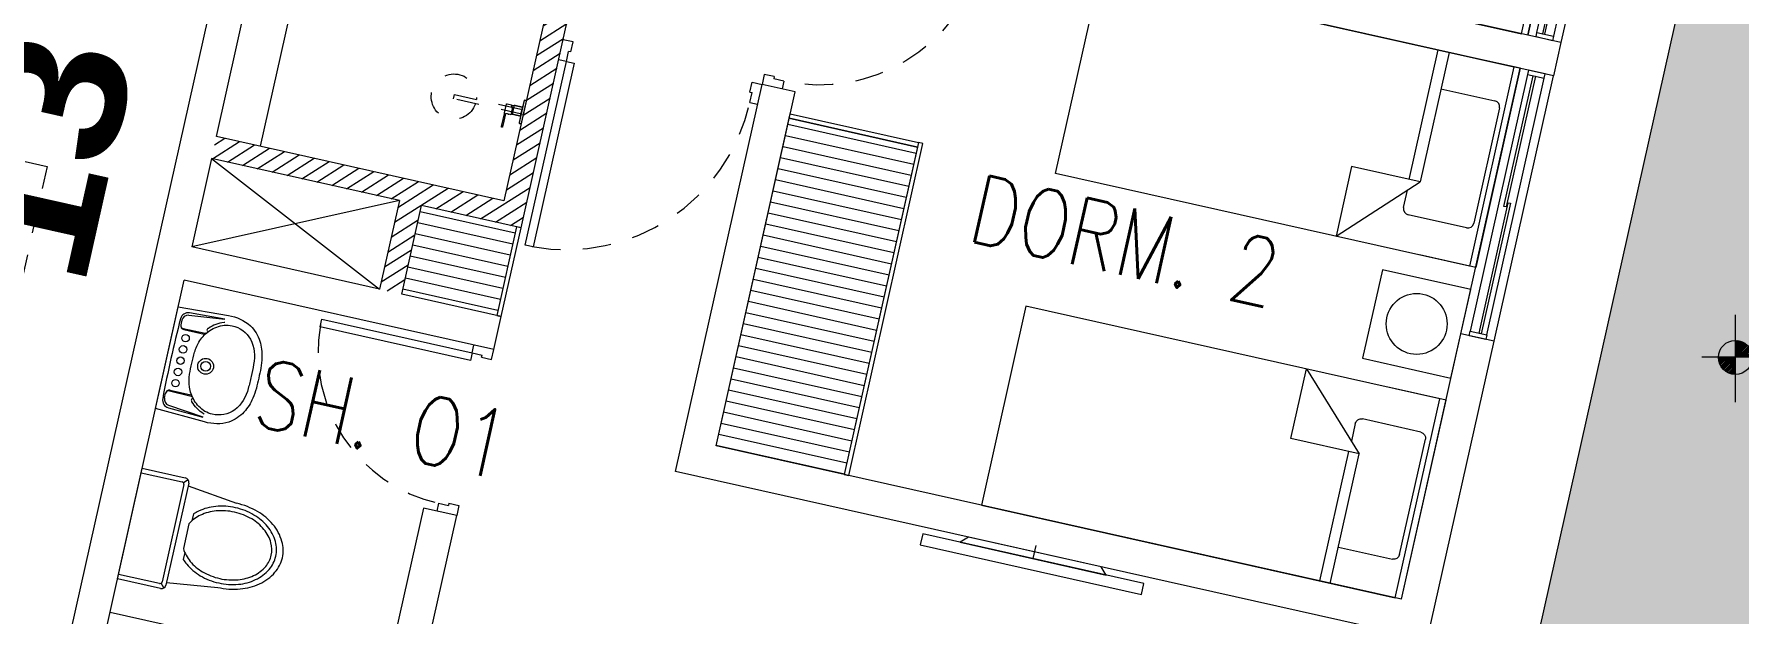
# Model space of a CAD drawing. Header units: millimetres. Extents: x 2471 to 2909, y 1327 to 1568.
# Drawn here: x 2629.57 to 2637.09, y 1492.3 to 1494.86 of the extents above; entities that cross this region are included whole.
import ezdxf
from ezdxf.enums import TextEntityAlignment as Align
from ezdxf.xclip import XClip

# ---------------------------------------------------------------- set-up
doc = ezdxf.new("R2010")
doc.units = ezdxf.units.MM
doc.header["$XCLIPFRAME"] = 2
doc.set_wipeout_variables(frame=1)
for name, pattern in [('ACAD_ISO07W100', [3, 0, -3]), ('HIDDEN', [0.375, 0.25, -0.125]), ('HIDDEN2', [0.1875, 0.125, -0.0625])]:
    doc.linetypes.add(name, pattern=pattern)
doc.layers.get('0').update_dxf_attribs({"color": 251, "lineweight": 9})
for name, color, linetype, lineweight in [('A-ESTRUCTURA-HATCH', 251, 'Continuous', 13), ('A-LINEAS', 251, 'Continuous', 13), ('A-MOBILIARIO', 251, 'Continuous', 13), ('A-MURO BAJO', 251, 'Continuous', 13), ('A-MUROS', 251, 'Continuous', 13), ('A-PROYECCIONES', 251, 'HIDDEN', 13), ('A-SANITARIOS', 251, 'Continuous', 13), ('A_30_DispositivosSanit', 251, 'Continuous', 13), ('A_50_TextoAmbiente', 251, 'Continuous', 13), ('A_50_TextoIndicaciones', 251, 'Continuous', 13), ('A_50_TextoSubtitulos', 251, 'Continuous', 13), ('DLP_MOBILIARIO FIJO', 251, 'Continuous', 13), ('DLP_MURO BAJO', 251, 'Continuous', 13), ('DLP_VERDE', 251, 'Continuous', 13)]:
    doc.layers.add(name, color=color, linetype=linetype, lineweight=lineweight)
doc.styles.add('R100-200', font='romans.shx', dxfattribs={"width": 0.8, "height": 0.3})
doc.styles.add('R140-200', font='ariblk.ttf', dxfattribs={"height": 0.5})
doc.styles.add('R80', font='romans.shx', dxfattribs={"width": 0.8, "oblique": 15, "height": 0.1})
doc.styles.add('R80-200', font='romans.shx', dxfattribs={"width": 0.8, "oblique": 10, "height": 0.2})

# ---------------------------------------------------------------- blocks, each defined once
blk = doc.blocks.new('EST P1')
at = {"layer": 'A-ESTRUCTURA-HATCH'}
h = blk.add_hatch(dxfattribs=at)
h.set_pattern_fill('ANSI31', color=256, scale=0.02)
h.set_pattern_definition([(45, (-226392.07709, -8188203.05961), (-0.04490128060535, 0.04490128060535), [])])
h.paths.add_polyline_path([(-3.61, 5.05), (-3.61, 4.85), (-44.785, 4.85), (-44.785, -0.15), (-46.99, -0.15), (-46.99, -11.15), (-3.61, -11.1501), (-3.61, -11.4001), (-47.24, -11.4001), (-47.24, 0.15), (-45.035, 0.15), (-45.035, 5.05)])
h.paths.add_polyline_path([(5.8757, 4.85), (5.8757, 5.05), (35.53, 5.05), (35.53, 4.85)])
h.paths.add_polyline_path([(47.915, 5.05), (35.58, 5.05), (35.58, 4.85), (47.915, 4.85)])
h.paths.add_polyline_path([(51.865, 4.85), (53.3757, 4.85), (53.3757, 5.05), (51.865, 5.05)])
edge = h.paths.add_edge_path()
edge.add_arc((63.3007, -0.15), 9.7, 360, 540)
edge.add_line((53.6007, -0.15), (53.8007, -0.15))
edge.add_arc((63.3007, -0.15), 9.5, 0.90471, 180, ccw=False)
edge.add_line((72.7995, 0), (70.3507, 0))
edge.add_line((70.3507, 0), (70.3507, -0.1499))
edge.add_line((70.3507, -0.1499), (73.0007, -0.15))
edge = h.paths.add_edge_path()
edge.add_arc((63.3007, -0.15), 3.3, 0.00085, 49.99468)
edge.add_line((65.4221, 2.3777), (65.4222, -0.15))
edge.add_line((65.4222, -0.15), (65.2722, -0.15))
edge.add_line((65.2722, -0.15), (65.2721, 2.4964))
edge.add_arc((63.3007, -0.15), 3.3, 53.31658, 179.99996)
edge.add_line((60.0007, -0.15), (59.8007, -0.15))
edge.add_arc((63.3007, -0.15), 3.5, 2.45736, 179.99993, ccw=False)
edge.add_line((66.7975, 0.0001), (69.4507, 0))
edge.add_line((69.4507, 0), (69.4507, -0.1499))
edge.add_line((69.4507, -0.1499), (66.6007, -0.1499))
h.paths.add_polyline_path([(-3.56, -11.15), (35.53, -11.15), (35.53, -11.4001), (-3.56, -11.4001)])
h.paths.add_polyline_path([(35.58, -11.1501), (71.88, -11.1501), (71.88, -11.4001), (35.58, -11.4)])
blk = doc.blocks.new('A$C47ad906b')
at = {"linetype": 'ACAD_ISO07W100'}
blk.add_blockref('EST P1', (27.0859, 53.6317), dxfattribs=at)
blk = doc.blocks.new('*U843')
for p, q in [((0.01, 0.855), (0.01, 0.9)), ((0.055, 0.855), (0.01, 0.855)), ((0.1, 0.865), (0.055, 0.865)), ((0.055, 0.855), (0.055, 0.865)), ((0.1, 0.865), (0.1, 0.9)), ((0.055, 0.045), (0.01, 0.045)), ((0.01, 0.045), (0.01, 0)), ((0.055, 0.045), (0.055, 0.035)), ((0.1, 0.035), (0.055, 0.035)), ((0.1, 0.035), (0.1, 0))]:
    blk.add_line(p, q)
blk.add_lwpolyline([(0.93, 0.07), (0.93, 0.035), (0.1, 0.035), (0.1, 0.07)], close=True)
at = {"color": 7, "linetype": 'HIDDEN2'}
blk.add_arc((0.0995, 0.0339), 0.8311, 2.23015, 89.96723, dxfattribs=at)
blk = doc.blocks.new('*U828')
for p, q in [((0.01, 0.705), (0.01, 0.75)), ((0.055, 0.705), (0.01, 0.705)), ((0.1, 0.715), (0.055, 0.715)), ((0.055, 0.705), (0.055, 0.715)), ((0.1, 0.715), (0.1, 0.75)), ((0.055, 0.045), (0.01, 0.045)), ((0.01, 0.045), (0.01, 0)), ((0.055, 0.045), (0.055, 0.035)), ((0.1, 0.035), (0.055, 0.035)), ((0.1, 0.035), (0.1, 0))]:
    blk.add_line(p, q)
blk.add_lwpolyline([(0.78, 0.07), (0.78, 0.035), (0.1, 0.035), (0.1, 0.07)], close=True)
at = {"color": 7, "linetype": 'HIDDEN2'}
blk.add_arc((0.0996, 0.0341), 0.6809, 2.23015, 89.96723, dxfattribs=at)
blk = doc.blocks.new('SIFON JET_PLANTA')
blk.add_wipeout([(0, -0.25), (-0.195, -0.25), (-0.1995, -0.2495), (-0.2029, -0.2484), (-0.2029, -0.2484), (-0.2067, -0.2462), (-0.2067, -0.2462), (-0.209, -0.244), (-0.209, -0.244), (-0.2091, -0.2441), (-0.2108, -0.2423), (-0.2108, -0.2423), (-0.2108, -0.2423), (-0.2126, -0.2395), (-0.2126, -0.2395), (-0.2138, -0.2369), (-0.2138, -0.2369), (-0.2147, -0.2335), (-0.215, -0.23), (-0.215, -0.227), (-0.215, -0.2181), (-0.44, -0.19), (-0.4428, -0.19), (-0.4467, -0.1899), (-0.449, -0.1899), (-0.4518, -0.1898), (-0.455, -0.1897), (-0.4568, -0.1896), (-0.4592, -0.1894), (-0.4619, -0.1893), (-0.4639, -0.1891), (-0.4651, -0.189), (-0.4651, -0.189), (-0.4695, -0.1887), (-0.4735, -0.1883), (-0.4761, -0.188), (-0.4785, -0.1877), (-0.4812, -0.1874), (-0.4824, -0.1872), (-0.4862, -0.1867), (-0.4884, -0.1864), (-0.4916, -0.1859), (-0.4936, -0.1856), (-0.495, -0.1854), (-0.4974, -0.1849), (-0.4974, -0.1849), (-0.5022, -0.184), (-0.5066, -0.1832), (-0.5094, -0.1826), (-0.5118, -0.1821), (-0.5151, -0.1813), (-0.5177, -0.1807), (-0.5217, -0.1796), (-0.5238, -0.1791), (-0.5267, -0.1783), (-0.5267, -0.1783), (-0.5296, -0.1775), (-0.5321, -0.1768), (-0.5352, -0.1759), (-0.5385, -0.1749), (-0.5385, -0.1749), (-0.5412, -0.174), (-0.5428, -0.1735), (-0.5449, -0.1728), (-0.5465, -0.1722), (-0.5491, -0.1713), (-0.551, -0.1706), (-0.5543, -0.1693), (-0.5568, -0.1683), (-0.5598, -0.1671), (-0.5614, -0.1664), (-0.5644, -0.1652), (-0.5659, -0.1645), (-0.5675, -0.1637), (-0.5702, -0.1625), (-0.5738, -0.1608), (-0.5759, -0.1598), (-0.5781, -0.1587), (-0.5833, -0.1559), (-0.5871, -0.1538), (-0.5896, -0.1524), (-0.5918, -0.1511), (-0.5936, -0.15), (-0.595, -0.1492), (-0.5964, -0.1483), (-0.5987, -0.1469), (-0.6004, -0.1458), (-0.602, -0.1448), (-0.6039, -0.1435), (-0.6058, -0.1422), (-0.607, -0.1415), (-0.6086, -0.1403), (-0.612, -0.1379), (-0.6142, -0.1363), (-0.6153, -0.1355), (-0.6168, -0.1344), (-0.6179, -0.1335), (-0.6193, -0.1324), (-0.6204, -0.1315), (-0.6215, -0.1307), (-0.6223, -0.13), (-0.6235, -0.1291), (-0.6245, -0.1281), (-0.6245, -0.1281), (-0.6262, -0.1268), (-0.6276, -0.1255), (-0.6288, -0.1244), (-0.6305, -0.123), (-0.6318, -0.1217), (-0.6318, -0.1217), (-0.6335, -0.1201), (-0.6347, -0.119), (-0.6347, -0.119), (-0.6379, -0.1158), (-0.64, -0.1137), (-0.6458, -0.1074), (-0.6494, -0.1032), (-0.6554, -0.0958), (-0.6599, -0.0897), (-0.6623, -0.0862), (-0.6646, -0.0826), (-0.6679, -0.0774), (-0.6706, -0.0727), (-0.6722, -0.0699), (-0.6751, -0.0642), (-0.677, -0.0602), (-0.6779, -0.0581), (-0.6792, -0.0551), (-0.6803, -0.0522), (-0.6814, -0.0492), (-0.6827, -0.0457), (-0.6838, -0.0419), (-0.6855, -0.0361), (-0.6864, -0.0321), (-0.687, -0.0296), (-0.6876, -0.0264), (-0.6881, -0.0232), (-0.6891, -0.0164), (-0.6896, -0.0111), (-0.6899, -0.0065), (-0.69, 0), (-0.6899, 0.0044), (-0.6897, 0.0096), (-0.6893, 0.014), (-0.6887, 0.0194), (-0.6881, 0.0236), (-0.6881, 0.0236), (-0.6872, 0.0284), (-0.6867, 0.031), (-0.6855, 0.0361), (-0.6855, 0.0361), (-0.6838, 0.0421), (-0.6838, 0.0421), (-0.6819, 0.048), (-0.6804, 0.0521), (-0.6793, 0.0547), (-0.6779, 0.0582), (-0.6745, 0.0655), (-0.6745, 0.0655), (-0.6722, 0.0699), (-0.6705, 0.0728), (-0.669, 0.0755), (-0.6672, 0.0785), (-0.665, 0.082), (-0.6634, 0.0845), (-0.6611, 0.088), (-0.657, 0.0936), (-0.657, 0.0936), (-0.6534, 0.0984), (-0.6534, 0.0984), (-0.6503, 0.1023), (-0.6453, 0.108), (-0.6386, 0.1152), (-0.6326, 0.121), (-0.6299, 0.1235), (-0.6251, 0.1276), (-0.6206, 0.1314), (-0.6168, 0.1344), (-0.6106, 0.1389), (-0.6061, 0.142), (-0.6, 0.1461), (-0.5963, 0.1484), (-0.5908, 0.1517), (-0.5862, 0.1543), (-0.5794, 0.158), (-0.5693, 0.1629), (-0.5517, 0.1703), (-0.5465, 0.1722), (-0.5385, 0.1749), (-0.5346, 0.176), (-0.5265, 0.1784), (-0.5216, 0.1797), (-0.5148, 0.1813), (-0.5079, 0.1829), (-0.5016, 0.1842), (-0.4865, 0.1867), (-0.4763, 0.188), (-0.4726, 0.1884), (-0.4636, 0.1892), (-0.4549, 0.1897), (-0.449, 0.1899), (-0.44, 0.19), (-0.4322, 0.191), (-0.215, 0.2181), (-0.215, 0.2234), (-0.215, 0.2278), (-0.2149, 0.2323), (-0.2142, 0.2356), (-0.2129, 0.239), (-0.211, 0.2419), (-0.2091, 0.2441), (-0.2077, 0.2455), (-0.2055, 0.247), (-0.2007, 0.2492), (-0.195, 0.25), (-0.195, 0.25), (-0.1605, 0.25), (-0.0975, 0.25), (-0.0323, 0.25), (0, 0.25)])
for p, q in [((-0.215, -0.23), (-0.215, 0.23)), ((-0.2091, 0.2441), (-0.1921, 0.2271)), ((-0.195, 0.25), (0, 0.25)), ((-0.185, 0.23), (0, 0.23)), ((0, 0.25), (0, -0.25)), ((-0.215, 0.2181), (-0.44, 0.19)), ((-0.195, -0.22), (-0.195, 0.22)), ((-0.265, 0.0718), (-0.265, 0.1028)), ((-0.255, -0.0562), (-0.255, 0.0562)), ((-0.265, -0.1028), (-0.265, -0.0718)), ((-0.215, -0.2181), (-0.44, -0.19)), ((-0.2091, -0.2441), (-0.1921, -0.2271)), ((0, -0.25), (-0.195, -0.25)), ((0, -0.23), (-0.185, -0.23))]:
    blk.add_line(p, q)
for points in [[(-0.44, 0.19, 0.076393), (-0.5385, 0.1749, 0.086437), (-0.6168, 0.1344, 0.105872), (-0.6722, 0.0699, 0.125404), (-0.69, 0, 0.125404), (-0.6722, -0.0699, 0.105872), (-0.6168, -0.1344, 0.086437), (-0.5385, -0.1749, 0.076393), (-0.44, -0.19, 0.076393)], [(-0.265, 0.1028, 0.0362), (-0.2844, 0.1202, 0.08725), (-0.3535, 0.1565, 0.077598), (-0.44, 0.17, 0.077598), (-0.5265, 0.1565, 0.08725), (-0.5956, 0.1202, 0.105601), (-0.6443, 0.0627, 0.12364), (-0.66, 0, 0.12364), (-0.6443, -0.0627, 0.105601), (-0.5956, -0.1202, 0.08725), (-0.5265, -0.1565, 0.077598), (-0.44, -0.17, 0.077598)], [(-0.255, 0.0562, 0.100268), (-0.2967, 0.1044, 0.08725), (-0.3596, 0.1374, 0.077598), (-0.44, 0.15, 0.077598), (-0.5204, 0.1374, 0.08725), (-0.5833, 0.1044, 0.105601), (-0.6266, 0.0532, 0.12364), (-0.64, 0, 0.12364), (-0.6266, -0.0532, 0.105601), (-0.5833, -0.1044, 0.08725), (-0.5204, -0.1374, 0.077598), (-0.44, -0.15, 0.077598)], [(-0.44, -0.15, 0.077598), (-0.3596, -0.1374, 0.08725), (-0.2967, -0.1044, 0.100268), (-0.255, -0.0562, 0.12364)], [(-0.44, -0.17, 0.077598), (-0.3535, -0.1565, 0.08725), (-0.2844, -0.1202, 0.0362), (-0.265, -0.1028, 0.12364)]]:
    blk.add_lwpolyline(points, format="xyb")
for centre, radius, start, end in [((-0.195, 0.23), 0.02, 90, 180), ((-0.185, 0.22), 0.01, 90, 180), ((-0.185, -0.22), 0.01, 180, 270), ((-0.195, -0.23), 0.02, 180, 270)]:
    blk.add_arc(centre, radius, start, end)
blk = doc.blocks.new('BOWL-ITALGRIF_VARADERO_01')
for p, q in [((-0.2032, -0.1971), (-0.2208, -0.038)), ((0.2032, -0.1971), (0.2208, -0.038)), ((-0.1404, -0.2077), (-0.1424, -0.1083)), ((-0.1375, -0.205), (-0.1375, -0.1117)), ((0.1375, -0.205), (0.1375, -0.1117)), ((0.1404, -0.2077), (0.1424, -0.1083)), ((-0.1753, -0.222), (-0.1544, -0.222)), ((0.1753, -0.222), (0.1544, -0.222))]:
    blk.add_line(p, q)
for points in [[(-0.0917, 0.1589, -0.02989), (-0.0456, 0.1646, -0.007822), (0.0456, 0.1646, -0.02989), (0.0918, 0.1589, -0.091737), (0.1601, 0.1343, -0.112496), (0.2175, 0.0792, -0.147885), (0.2402, -0.0257), (0.23, -0.25), (-0.23, -0.25), (-0.2402, -0.0257, -0.147885), (-0.2175, 0.0792, -0.112496), (-0.1601, 0.1343, -0.091737)], [(-0.0496, -0.1363, -0.062677), (-0.1048, -0.1249, -0.110639), (-0.1576, -0.091, -0.120976), (-0.195, -0.0344, -0.061198), (-0.2, 0, -0.21707), (-0.1593, 0.092, -0.174983), (-0.0545, 0.1298, -0.010618), (0, 0.131, -0.010618), (0.0545, 0.1298, -0.174983), (0.1593, 0.092, -0.21707), (0.2, 0, -0.061198), (0.195, -0.0344, -0.120976), (0.1576, -0.091, -0.110639), (0.1048, -0.1249, -0.062677), (0.0496, -0.1363, -0.017583), (0, -0.138, -0.017583)]]:
    blk.add_lwpolyline(points, format="xyb", close=True)
for points in [[(-0.2216, -0.0381), (-0.2145, -0.1954, 0.390823), (-0.1807, -0.2288, 0.017524), (0.1807, -0.2288, 0.390823), (0.2145, -0.1954), (0.2216, -0.0381)], [(-0.2072, -0.035, 0.005), (-0.2064, -0.038, 0.121292), (-0.166, -0.0996, 0.007977), (-0.1624, -0.1031)], [(0.2072, -0.035, -0.005), (0.2064, -0.038, -0.121292), (0.166, -0.0996, -0.007977), (0.1624, -0.1031)]]:
    blk.add_lwpolyline(points, format="xyb")
for centre, radius in [((0, -0.075), 0.035), ((0, -0.075), 0.0215), ((-0.1015, -0.1885), 0.0165), ((-0.051, -0.1885), 0.0165), ((0, -0.1885), 0.0165), ((0.051, -0.1885), 0.0165), ((0.1015, -0.1885), 0.0165)]:
    blk.add_circle(centre, radius)
for centre, radius, start, end in [((-0.1583, -0.0987), 0.006, 226.64309, 46.64309), ((-0.1404, -0.1083), 0.002, 54.36186, 181.13739), ((-0.1355, -0.1117), 0.002, 56.71088, 180), ((0.1048, -0.1249), 9.094947017729287e-16, 0, 217.6714), ((0.1355, -0.1117), 0.002, 0, 123.28912), ((0.1404, -0.1083), 0.002, 358.86261, 125.63814), ((0.1583, -0.0987), 0.006, 133.35691, 313.35691), ((-0.1753, -0.194), 0.028, 186.31112, 270), ((-0.1545, -0.205), 0.017, 270, 0), ((-0.1544, -0.208), 0.014, 270, 1.13739), ((0.1545, -0.205), 0.017, 180, 270), ((0.1544, -0.208), 0.014, 178.86261, 270), ((0.1753, -0.194), 0.028, 270, 353.68888)]:
    blk.add_arc(centre, radius, start, end)
blk = doc.blocks.new('ducha marsano')
at = {"linetype": 'HIDDEN2', "ltscale": 0.5, "extrusion": (-4.9425e-10, -7.91123e-10, -1)}
for p, q in [((-0.01, 0), (0.01, 0)), ((0.01, 0), (0.01, -0.3155)), ((-0.0205, -0.08), (-0.0205, -0.0601)), ((-0.0155, -0.058), (-0.0157, -0.058)), ((-0.01, -0.3155), (-0.01, 0)), ((0.0225, -0.0515), (-0.0001, -0.0515)), ((0.0225, -0.0515), (0.0225, -0.0627)), ((0.0225, -0.0682), (0.0225, -0.077)), ((0.021, -0.0815), (-0.019, -0.0815)), ((0.025, -0.0815), (0.021, -0.0815)), ((0.0225, -0.077), (0.025, -0.077)), ((0.025, -0.077), (0.0771, -0.077)), ((0.0771, -0.0815), (0.025, -0.0815)), ((0.0771, -0.077), (0.0816, -0.077)), ((0.0816, -0.0815), (0.0771, -0.0815)), ((0.0816, -0.077), (0.082, -0.077)), ((0.082, -0.0815), (0.0816, -0.0815)), ((0.082, -0.077), (0.084, -0.077)), ((0.084, -0.0815), (0.082, -0.0815)), ((0.0855, -0.0785), (0.0855, -0.08)), ((0.01, -0.3155), (-0.01, -0.3155))]:
    blk.add_line(p, q, dxfattribs=at)
for centre, radius, start, end in [((-0.0004, -0.0462), 0.02, 323.95812, 354.92979), ((0.0004, -0.0462), 0.02, 185.07021, 195.2705), ((0.019, -0.08), 0.0015, 270, 360), ((-0.084, -0.0785), 0.0015, 90, 180), ((-0.084, -0.08), 0.0015, 180, 270), ((0, -0.3155), 0.1, 95.73917, 84.26083)]:
    blk.add_arc(centre, radius, start, end, dxfattribs=at)
at = {"linetype": 'HIDDEN2', "ltscale": 0.5, "extrusion": (-4.94252e-10, -7.91124e-10, -1)}
blk.add_ellipse((0, -0.0515), major_axis=(-0.0225, -0.0095), ratio=0.001448, start_param=0.425436, end_param=1.567366, dxfattribs=at)
at = {"linetype": 'HIDDEN2', "ltscale": 0.5}
for points, degree in [([(-0.0305, 0), (0, 0), (0.0305, 0)], 2), ([(0.0305, 0), (0.0415, 0), (0.0525, 0)], 2), ([(0.0525, 0), (0.0525, -0.0038), (0.0525, -0.0075)], 2), ([(-0.0525, 0), (-0.0525, -0.0038), (-0.0525, -0.0075)], 2), ([(-0.0525, 0), (-0.0415, 0), (-0.0305, 0)], 2), ([(-0.0525, -0.0075), (-0.0525, -0.0075), (-0.0525, -0.0075)], 2), ([(0.0305, -0.008), (0, -0.008), (-0.0305, -0.008)], 2), ([(-0.0215, -0.008), (-0.0215, -0.0093), (-0.0215, -0.0105)], 2), ([(-0.021, -0.011), (-0.007, -0.011), (0.007, -0.011), (0.021, -0.011)], 3), ([(-0.02, -0.011), (-0.02, -0.0294), (-0.02, -0.0477)], 2), ([(-0.0197, -0.048), (0, -0.048), (0.0197, -0.048)], 2), ([(0.02, -0.011), (0.02, -0.0294), (0.02, -0.0477)], 2), ([(0.0215, -0.008), (0.0215, -0.0093), (0.0215, -0.0105)], 2)]:
    blk.add_open_spline(points, degree=degree, dxfattribs=at)
for points, weights in [([(-0.0525, -0.0075), (-0.0525, -0.0075), (-0.0525, -0.0075)], [1, 0.990847086912, 0.982266230892]), ([(-0.052, -0.008), (-0.0525, -0.008), (-0.0525, -0.0075)], [1, 0.707106781193, 1]), ([(-0.0215, -0.0105), (-0.0215, -0.011), (-0.021, -0.011)], [1, 0.70710678154, 1]), ([(-0.02, -0.0477), (-0.02, -0.048), (-0.0197, -0.048)], [1, 0.707106780138, 1]), ([(0.02, -0.0477), (0.02, -0.048), (0.0197, -0.048)], [1, 0.707106779703, 1]), ([(0.0211, -0.011), (0.0211, -0.011), (0.021, -0.011)], [1, 0.992411795776, 1]), ([(0.052, -0.008), (0.0521, -0.008), (0.0521, -0.008)], [1, 0.992411795771, 1])]:
    blk.add_rational_spline(points, weights, degree=2, dxfattribs=at)
for points, knots in [([(-0.0305, -0.008), (-0.0332, -0.008), (-0.0374, -0.008), (-0.0424, -0.008), (-0.0458, -0.008), (-0.0486, -0.008), (-0.0512, -0.008), (-0.052, -0.008), (-0.052, -0.008)], [0, 0, 0, 0, 8.104572, 12.495263, 16.885954, 21.276645, 25.667336, 33.771908, 33.771908, 33.771908, 33.771908]), ([(0.0225, -0.0682), (0.0225, -0.0682), (0.0225, -0.0682), (0.0225, -0.0679), (0.0224, -0.0677), (0.0224, -0.0672), (0.0224, -0.0669), (0.0223, -0.0662), (0.0223, -0.0658), (0.0223, -0.0652), (0.0223, -0.0648), (0.0224, -0.0641), (0.0224, -0.0638), (0.0224, -0.0633), (0.0225, -0.0631), (0.0225, -0.0628), (0.0225, -0.0627), (0.0225, -0.0627)], [0.4148436, 0.4148436, 0.4148436, 0.4148436, 0.5185541, 0.5185541, 0.6222645, 0.6222645, 0.7259759, 0.7259759, 0.8296873, 0.8296873, 0.9333987, 0.9333987, 1.03711, 1.03711, 1.1408205, 1.1408205, 1.2445309, 1.2445309, 1.2445309, 1.2445309]), ([(0.052, -0.008), (0.052, -0.008), (0.0512, -0.008), (0.0486, -0.008), (0.0458, -0.008), (0.0424, -0.008), (0.0374, -0.008), (0.0332, -0.008), (0.0305, -0.008)], [0, 0, 0, 0, 8.104572, 12.495263, 16.885954, 21.276645, 25.667336, 33.771908, 33.771908, 33.771908, 33.771908])]:
    blk.add_open_spline(points, degree=3, knots=knots, dxfattribs=at)
for points, weights, degree, knots in [([(0.0211, -0.011), (0.0211, -0.011), (0.0211, -0.011), (0.0211, -0.011), (0.0214, -0.0109), (0.0215, -0.0107), (0.0215, -0.0105)], [0.918641037743, 0.918640949346, 0.918640860949, 0.918640772552, 0.789223156395, 0.789223156395, 0.918640772552], 3, [0.1238988, 0.1238988, 0.1238988, 0.1238988, 0.1238993, 0.1238993, 0.1238993, 0.78603, 0.78603, 0.78603, 0.78603]), ([(0.0521, -0.008), (0.0521, -0.008), (0.0521, -0.008), (0.0525, -0.0079), (0.0525, -0.0075)], [0.918641037749, 0.918640905153, 0.918640772558, 0.724517853988, 0.918640772558], 2, [0.1238988, 0.1238988, 0.1238988, 0.1238993, 0.1238993, 0.7860311, 0.7860311, 0.7860311])]:
    blk.add_rational_spline(points, weights, degree=degree, knots=knots, dxfattribs=at)
blk = doc.blocks.new('1 PLAZA')
for p, q in [((-0.45, 0), (0.45, 0)), ((-0.45, 0), (-0.45, -0.2551)), ((0.45, 0), (0.45, -0.2551)), ((-0.2592, -0.0513), (0.2619, -0.0513)), ((-0.2859, -0.3221), (-0.2859, -0.0781)), ((0.2887, -0.0781), (0.2887, -0.3415)), ((-0.45, -0.3221), (0.1356, -0.3221)), ((0.1356, -0.371), (-0.45, -0.371)), ((0.45, -0.6318), (0.1356, -0.3221)), ((0.1356, -0.3221), (0.1356, -0.6318)), ((0.2619, -0.3683), (0.1825, -0.3683)), ((0.1356, -0.6318), (0.45, -0.6318))]:
    blk.add_line(p, q)
blk.add_lwpolyline([(-0.45, -1.9), (-0.45, -0.0287), (0.45, -0.0287), (0.45, -1.9)], close=True)
for centre, start, end in [((-0.2592, -0.0781), 90, 180), ((0.2619, -0.0781), 0, 90), ((0.2619, -0.3415), 270, 0)]:
    blk.add_arc(centre, 0.0267, start, end)
blk = doc.blocks.new('VELADOR')
blk.add_lwpolyline([(0, 0.4), (0, 0), (0.4, 0), (0.4, 0.4)], close=True)
blk.add_circle((0.2, 0.2), 0.1344)
blk = doc.blocks.new('A$C4BFA03A9')
for points in [[(0.06, -0.5), (0.11, -0.5), (0.11, 0.5), (0.06, 0.5)], [(0.03, -0.3), (0.06, -0.33), (0.06, 0.33), (0.03, 0.3)]]:
    blk.add_lwpolyline(points, close=True)
at = {"layer": 'A-PROYECCIONES', "ltscale": 0.15}
blk.add_line((0.06, 0), (0, 0), dxfattribs=at)
blk = doc.blocks.new('*U844')
for p, q in [((0.01, 0.755), (0.01, 0.8)), ((0.055, 0.755), (0.01, 0.755)), ((0.1, 0.765), (0.055, 0.765)), ((0.055, 0.755), (0.055, 0.765)), ((0.1, 0.765), (0.1, 0.8)), ((0.055, 0.045), (0.01, 0.045)), ((0.01, 0.045), (0.01, 0)), ((0.055, 0.045), (0.055, 0.035)), ((0.1, 0.035), (0.055, 0.035)), ((0.1, 0.035), (0.1, 0))]:
    blk.add_line(p, q)
blk.add_lwpolyline([(0.83, 0.07), (0.83, 0.035), (0.1, 0.035), (0.1, 0.07)], close=True)
at = {"color": 7, "linetype": 'HIDDEN2'}
blk.add_arc((0.0996, 0.034), 0.731, 2.23015, 89.96723, dxfattribs=at)
blk = doc.blocks.new('VP.120')
at = {"layer": 'A-MURO BAJO'}
for p, q in [((0, 0), (1.2, 0)), ((0, -0.15), (1.2, -0.15))]:
    blk.add_line(p, q, dxfattribs=at)
at = {"layer": 'DLP_MOBILIARIO FIJO', "color": 251}
for p, q in [((0.02, -0.0375), (1.18, -0.0375)), ((1.18, -0.1125), (0.02, -0.1125))]:
    blk.add_line(p, q, dxfattribs=at)
at = {"layer": 'DLP_MOBILIARIO FIJO', "color": 6}
for points in [[(0, -0.1125), (0.02, -0.1125), (0.02, -0.0375), (0, -0.0375)], [(1.2, -0.1125), (1.18, -0.1125), (1.18, -0.0375), (1.2, -0.0375)]]:
    blk.add_lwpolyline(points, close=True, dxfattribs=at)
at = {"layer": 'DLP_MOBILIARIO FIJO', "elevation": 0}
for points in [[(0.61, -0.0625), (0.02, -0.0625), (0.02, -0.0725), (0.61, -0.0725)], [(0.59, -0.0875), (1.18, -0.0875), (1.18, -0.0775), (0.59, -0.0775)]]:
    blk.add_lwpolyline(points, close=True, dxfattribs=at)
blk = doc.blocks.new('TF_P1')
h = blk.add_hatch()
h.set_pattern_fill('ANSI31', color=8, scale=0.015, angle=90)
h.set_pattern_definition([(135, (-3e-09, -24.999965), (-0.03367596, -0.03367596), [])])
h.paths.add_polyline_path([(4.8, 4.05), (4.7, 4.05), (4.7, 3.25), (4.65, 3.25), (4.65, 3.15), (4.8, 3.15)])
h.paths.add_polyline_path([(4.45, 3.25), (4.35, 3.25), (4.35, 4.05), (4.25, 4.05), (4.25, 3.15), (4.45, 3.15)])
h.paths.add_polyline_path([(4.45, 5.1), (4.25, 5.1), (4.25, 4.2), (4.35, 4.2), (4.35, 5), (4.45, 5)])
h.paths.add_polyline_path([(4.8, 5.1), (4.65, 5.1), (4.65, 5), (4.7, 5), (4.7, 4.2), (4.8, 4.2)])
h.paths.add_polyline_path([(45.35, 5), (45.4, 5), (45.4, 5.1), (45.25, 5.1), (45.25, 4.2), (45.35, 4.2)])
h.paths.add_polyline_path([(45.35, 4.05), (45.25, 4.05), (45.25, 3.15), (45.4, 3.15), (45.4, 3.25), (45.35, 3.25)])
h.paths.add_polyline_path([(45.8, 4.05), (45.7, 4.05), (45.7, 3.25), (45.6, 3.25), (45.6, 3.15), (45.8, 3.15)])
h.paths.add_polyline_path([(45.8, 5.1), (45.6, 5.1), (45.6, 5), (45.7, 5), (45.7, 4.2), (45.8, 4.2)])
h.paths.add_polyline_path([(30.85, 6.175), (32.5, 6.175), (32.5, 6.275), (30.75, 6.275), (30.75, 6.255), (30.75, 5.825), (30.35, 5.825), (30.35, 5.725), (30.75, 5.725), (30.75, 4.875), (30.85, 4.875)])
h.paths.add_polyline_path([(30.85, 3.375), (30.75, 3.375), (30.75, 2.525), (29.9, 2.525), (29.9, 2.425), (30.75, 2.425), (30.75, 1.975), (32.5, 1.975), (32.5, 2.075), (30.85, 2.075)])
h.paths.add_polyline_path([(19.3, 2.425), (20.15, 2.425), (20.15, 2.525), (19.3, 2.525), (19.3, 3.375), (19.2, 3.375), (19.2, 2.075), (17.55, 2.075), (17.55, 1.975), (19.3, 1.975), (19.3, 1.995)])
h.paths.add_polyline_path([(19.3, 6.275), (17.55, 6.275), (17.55, 6.175), (19.2, 6.175), (19.2, 4.875), (19.3, 4.875), (19.3, 5.725), (19.7, 5.725), (19.7, 5.825), (19.3, 5.825)])
at = {"layer": 'DLP_MOBILIARIO FIJO'}
h = blk.add_hatch(dxfattribs=at)
h.set_pattern_fill('_USER', color=8, scale=0.05, angle=270, pattern_type=0)
h.set_pattern_definition([(270, (18.57, 7.905), (0.05, -9e-18), [])])
h.paths.add_polyline_path([(20.05, 7.325), (18.57, 7.325), (18.57, 7.905), (20.05, 7.905)])
h = blk.add_hatch(dxfattribs=at)
h.set_pattern_fill('_USER', color=8, scale=0.05, angle=270, pattern_type=0)
h.set_pattern_definition([(270, (19.35001, 5.875), (0.05, -9e-18), [])])
h.paths.add_polyline_path([(19.7, 5.825), (19.3, 5.825), (19.3, 6.255), (19.7, 6.255)])
at = {"layer": 'A-LINEAS', "color": 8}
for p, q in [((19.3, 4.875, 0), (19.7, 5.725)), ((19.3, 5.725, 0), (19.7, 4.875, 0)), ((19.2, 5.075), (18.4, 5.075))]:
    blk.add_line(p, q, dxfattribs=at)
at = {"layer": 'A-MUROS', "color": 8}
for p, q in [((17.5, 10.575), (17.5, 7.175)), ((17.5, 10.575), (17.65, 10.575)), ((17.65, 10.575), (17.65, 7.175)), ((18.85, 10.575), (18.85, 10.425)), ((20.2, 10.575), (18.85, 10.575)), ((20.2, 10.575), (20.2, 7.175)), ((20.05, 10.425), (18.85, 10.425)), ((20.05, 10.425), (20.05, 7.325)), ((18.45, 7.325), (18.45, 7.175)), ((20.05, 7.325), (18.45, 7.325)), ((20.2, 7.175), (18.45, 7.175)), ((19.3, 6.275), (17.55, 6.275)), ((19.3, 6.275), (19.3, 5.825)), ((19.7, 6.275), (19.7, 5.825)), ((19.85, 6.275), (19.7, 6.275)), ((19.85, 6.275), (19.85, 4.875)), ((20.6, 6.275), (20.6, 6.125)), ((17.55, 6.175), (19.2, 6.175)), ((19.2, 6.175), (19.2, 4.875)), ((20.6, 6.125), (22.25, 6.125)), ((19.7, 5.825), (19.3, 5.825)), ((19.3, 5.725), (19.3, 4.875)), ((19.3, 5.725), (19.7, 5.725)), ((19.7, 5.725), (19.7, 4.875)), ((19.2, 4.875), (16.8, 4.875)), ((19.3, 4.875), (19.7, 4.875)), ((22.45, 4.725), (13.05, 4.725))]:
    blk.add_line(p, q, dxfattribs=at)
at = {"layer": 'A-MUROS', "color": 8, "elevation": 0}
blk.add_lwpolyline([(23.05, 10.575), (22.2, 10.575), (22.2, 10.425), (22.9, 10.425), (22.9, 6.275), (20.6, 6.275)], dxfattribs=at)
at = {"layer": 'DLP_MOBILIARIO FIJO', "color": 8, "elevation": 0}
for points in [[(18.55, 7.925), (18.55, 7.905), (20.05, 7.905), (20.05, 7.925)], [(18.57, 7.325), (18.55, 7.325), (18.55, 7.905), (18.57, 7.905)], [(20.05, 7.325), (18.57, 7.325), (18.57, 7.905), (20.05, 7.905)], [(19.3, 6.275), (19.3, 6.255), (19.7, 6.255), (19.7, 6.275)]]:
    blk.add_lwpolyline(points, close=True, dxfattribs=at)
at = {"layer": 'DLP_MURO BAJO', "color": 8}
blk.add_line((21.35, 4.875), (21.35, 6.125), dxfattribs=at)
at = {"color": 8}
blk.add_blockref('VP.120', (16.3, 10.575, 0), dxfattribs=at)
at = {"color": 8, "xscale": -1}
blk.add_blockref('VP.120', (18.85, 10.575, 0), dxfattribs=at)
at = {"layer": 'A-MOBILIARIO', "color": 8, "extrusion": (-4.49068e-08, -3.60286e-08, -1), "zscale": -1}
for p in [(-17.05, 10.425, 0), (-19.6, 10.425, 0)]:
    blk.add_blockref('1 PLAZA', p, dxfattribs=at)
at = {"layer": 'A-MOBILIARIO', "color": 8, "extrusion": (-4.49068e-08, 3.60286e-08, 1)}
for name, p in [('1 PLAZA', (18.1, 10.425, 0)), ('VELADOR', (18.65, 10.025, 0))]:
    blk.add_blockref(name, p, dxfattribs=at)
at = {"layer": 'A-MOBILIARIO', "color": 8}
for name, p in [('A$C4BFA03A9', (20.17, 8.8)), ('*U843', (18.44, 6.275))]:
    blk.add_blockref(name, p, dxfattribs=at)
at = {"layer": 'A-MOBILIARIO', "color": 8, "xscale": -1, "rotation": 270}
blk.add_blockref('*U844', (17.65, 7.165, 0), dxfattribs=at)
at = {"layer": 'A-MOBILIARIO', "color": 8, "rotation": 270}
blk.add_blockref('*U828', (19.85, 6.285, 0), dxfattribs=at)
at = {"layer": 'A-SANITARIOS', "color": 8, "extrusion": (-4.9425e-10, -7.91123e-10, -1), "xscale": -1, "rotation": 359.9999992996426}
blk.add_blockref('ducha marsano', (-18.8, 6.175, 0), dxfattribs=at)
at = {"layer": 'A-SANITARIOS', "color": 8}
blk.add_blockref('BOWL-ITALGRIF_VARADERO_01', (20.2, 5.125, 0), dxfattribs=at)
at = {"layer": 'A-SANITARIOS', "color": 8, "extrusion": (-4.49068e-08, 3.60286e-08, 1), "rotation": 270.000001331223}
blk.add_blockref('SIFON JET_PLANTA', (20.95, 4.875, 0), dxfattribs=at)
at = {"layer": 'A-MUROS', "color": 8}
blk.add_line((22.25, 4.875), (19.85, 4.875), dxfattribs=at)
blk = doc.blocks.new('A$C4760cff2')
at = {"layer": 'A_50_TextoAmbiente', "style": 'R100-200', "width": 0.8}
for s, p in [('DORM. 2', (17.9652, 28.6942)), ('SH. O1', (14.8092, 27.8821))]:
    blk.add_text(s, height=0.3, rotation=347.38086, dxfattribs=at).set_placement(p)
at = {"layer": 'A_50_TextoSubtitulos', "color": 1, "style": 'R140-200'}
blk.add_text('13 PISOS + AZOTEA', height=0.6, rotation=77.38173, dxfattribs=at).set_placement((14.0726, 28.4754))
blk = doc.blocks.new('cajas de desague')
at = {"linetype": 'HIDDEN', "ltscale": 0.35, "elevation": 0}
blk.add_lwpolyline([(90.986, -3.7401), (90.6976, -4.1485), (90.044, -3.6872), (90.3324, -3.2787)], close=True, dxfattribs=at)
blk = doc.blocks.new('SIM NIVEL PLANTA')
at = {"linetype": 'Continuous'}
h = blk.add_hatch(dxfattribs=at)
h.set_pattern_fill('_USER', color=256, scale=0.099996, angle=45, style=0, pattern_type=0)
h.set_pattern_definition([(45, (35396.10581, 26516.4892), (-0.0707080889, 0.0707080889), [])])
h.paths.add_polyline_path([(-17.03, 0), (-15.53, 0, 0.409209), (-17.03, 1.47)])
h.paths.add_polyline_path([(-18.53, 0, 0.419236), (-17.03, -1.53), (-17.03, 0)])
for p, q in [((-17.03, -3.97), (-17.03, 3.72)), ((0, 0), (-20, 0))]:
    blk.add_line(p, q)
blk.add_circle((-17.03, -0.03), 1.5, dxfattribs=at)
at = {"style": 'R80'}
blk.add_attdef('N.P.T.+0.00', text='', height=2.03, dxfattribs=at).set_placement((-7.77, 2.01), align=Align.MIDDLE_CENTER)

msp = doc.modelspace()

# ---------------------------------------------------------------- block references
at = {"linetype": 'ACAD_ISO07W100'}
ref = msp.add_blockref('A$C47ad906b', (2601.7285, 1500.8349, 0), dxfattribs=dict(at, rotation=257.382711444673))
XClip(ref).set_block_clipping_path([(-32.7771099955, 2.2226421868), (98.966152451, 2.2311685525), (98.9658266148, 7.2312249728), (99.7946497677, 7.2312789899), (100.0860832045, 13.4814635285), (100.1766123548, 17.3149815146), (100.3267845167, 20.5304395065), (97.1711962195, 20.6773210117), (93.5338054346, 23.2807166483), (85.4122358067, 23.2798339301), (85.4121779315, 21.8087508774), (84.8685753467, 21.4595517737), (84.2744105561, 21.0140181032), (83.7236675164, 20.5315185136), (83.2217984032, 20.020823719), (82.9119482925, 19.6642585539), (82.6902667088, 19.3857521464), (82.4208442196, 19.0171344008), (81.5253252406, 21.681570397), (-19.0374325849, 21.6816708043), (-22.9522799095, 17.2482101666), (-26.3217196958, 13.732875739), (-31.4099124894, 12.2080788992), (-35.6628028844, 13.1383932107)])

# ---------------------------------------------------------------- next in the draw order: block references
at = {"color": 251, "rotation": 257.381886132596}
msp.add_blockref('TF_P1', (2629.8114, 1514.2118, 0), dxfattribs=at)

# ---------------------------------------------------------------- next in the draw order: hatches: boundary and pattern name
at = {"layer": 'DLP_VERDE'}
h = msp.add_hatch(dxfattribs=at)
h.set_pattern_fill('AR-SAND', color=256, scale=0.0035, angle=215)
h.set_pattern_definition([(252.5, (2626.45104, 1388.43235), (0.1028379, -0.13710426), [0, -0.135128, 0, -0.15113, 0, -0.1444625]), (222.5, (2626.45104, 1388.43235), (0.01502412, -0.29575865), [0, -0.072898, 0, -0.121793, 0, -0.0466725]), (182.5, (2626.54062, 1388.49507), (-0.22649154, -0.15920515), [0, -0.04445, 0, -0.16002, 0, -0.208915]), (172.5, (2626.54062, 1388.49507), (-0.17416064, -0.21719985), [0, -0.022225, 0, -0.104902, 0, -0.120015])])
edge = h.paths.add_edge_path()
edge.add_ellipse((2643.2727, 1489.7849), major_axis=(-4.9175, 3.9859), ratio=0.941362, start_angle=313.95402, end_angle=403.92078, ccw=False)
edge.add_line((2642.5607, 1495.8839), (2637.2954, 1497.0625))
edge.add_line((2637.2954, 1497.0625), (2635.6604, 1489.7631))
edge.add_line((2635.6604, 1489.7631), (2637.1285, 1489.4345))
edge.add_line((2637.1285, 1489.4345), (2637.1279, 1489.4448))

# ---------------------------------------------------------------- next in the draw order: linework, layer by layer
at = {"layer": 'A-MURO BAJO', "ltscale": 0.5, "elevation": 0}
msp.add_lwpolyline([(2637.1285, 1489.4345), (2635.6604, 1489.7631), (2637.2954, 1497.0625)], dxfattribs=at)
at = {"layer": 'A-MURO BAJO', "ltscale": 0.5}
msp.add_ellipse((2640.8412, 1491.1958, 0), major_axis=(2.17, 4.5286), ratio=0.667469, start_param=0.142256, end_param=3.271568, dxfattribs=at)

# ---------------------------------------------------------------- next in the draw order: block references
msp.add_blockref('A$C4760cff2', (2615.7147, 1465.2582, 0))
at = {"layer": 'A_30_DispositivosSanit', "rotation": 112.6026581691862}
msp.add_blockref('cajas de desague', (2660.656, 1408.9524), dxfattribs=at)
at = {"layer": 'A_50_TextoIndicaciones', "color": 1}
ref = msp.add_blockref('SIM NIVEL PLANTA', (2637.9299, 1493.4373, 0), dxfattribs=dict(at, xscale=0.04999999999999999, yscale=0.04999999999999999, zscale=0.04999999999999999, rotation=0.009024318233188236))
ref.add_attrib('N.P.T.+0.00', 'N.J.=+5.90', dxfattribs={"layer": '0', "height": 0.08533, "rotation": 0.00902, "style": 'R80-200', "oblique": 10, "width": 0.8}).set_placement((2637.5416, 1493.538, 0), align=Align.TOP_CENTER)

doc.saveas('drawing.dxf')
